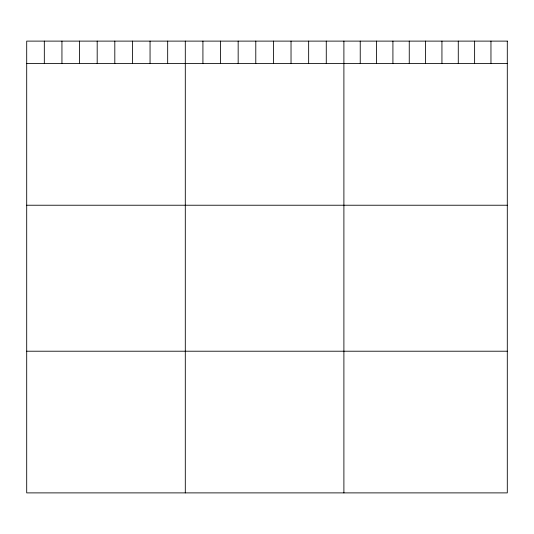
<?xml version="1.0" encoding="UTF-8"?>
<svg xmlns="http://www.w3.org/2000/svg" width="534" height="534" viewBox="0 0 534 534"><rect width="100%" height="100%" fill="white"/><g stroke="black" fill="none" stroke-linecap="round" stroke-linejoin="round"><path stroke-width="0.8" d="M26.7 63.553L507.3 63.553M26.7 205.23L507.3 205.23M26.7 351.212L507.3 351.212M490.96 41.111L490.96 63.553M474.619 41.111L474.619 63.553M458.279 41.111L458.279 63.553M441.938 41.111L441.938 63.553M425.598 41.111L425.598 63.553M409.258 41.111L409.258 63.553M392.917 41.111L392.917 63.553M376.577 41.111L376.577 63.553M360.236 41.111L360.236 63.553M343.896 41.111L343.896 492.889M326.274 41.111L326.274 63.553M308.652 41.111L308.652 63.553M291.03 41.111L291.03 63.553M273.408 41.111L273.408 63.553M255.786 41.111L255.786 63.553M238.164 41.111L238.164 63.553M220.542 41.111L220.542 63.553M202.92 41.111L202.92 63.553M185.298 41.111L185.298 492.889M167.676 41.111L167.676 63.553M150.054 41.111L150.054 63.553M132.432 41.111L132.432 63.553M114.81 41.111L114.81 63.553M97.188 41.111L97.188 63.553M79.566 41.111L79.566 63.553M61.944 41.111L61.944 63.553M44.322 41.111L44.322 63.553M507.3 41.111L26.7 41.111L26.7 492.889L507.3 492.889L507.3 41.111"/></g></svg>
